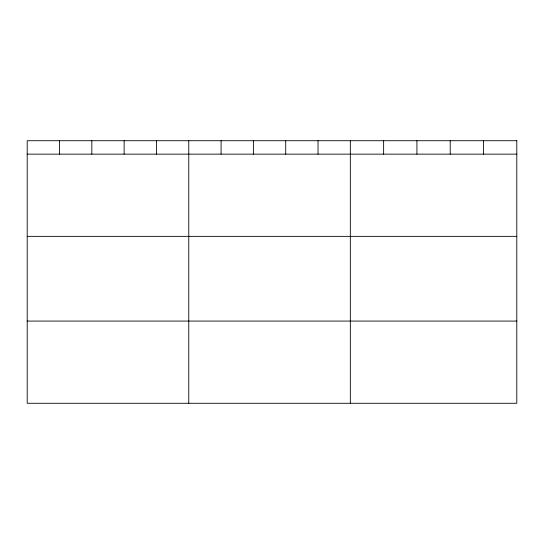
<?xml version="1.0" encoding="UTF-8"?>
<svg xmlns="http://www.w3.org/2000/svg" width="544" height="544" viewBox="0 0 544 544"><rect width="100%" height="100%" fill="white"/><g stroke="black" fill="none" stroke-linecap="round" stroke-linejoin="round"><path stroke-width="0.82" d="M27.2 154.149L516.8 154.149M27.2 236.361L516.8 236.361M27.2 321.069L516.8 321.069M483.507 140.719L483.507 154.149M450.214 140.719L450.214 154.149M416.922 140.719L416.922 154.149M383.629 140.719L383.629 154.149M350.336 140.719L350.336 403.281M318.022 140.719L318.022 154.149M285.709 140.719L285.709 154.149M253.395 140.719L253.395 154.149M221.082 140.719L221.082 154.149M188.768 140.719L188.768 403.281M156.454 140.719L156.454 154.149M124.141 140.719L124.141 154.149M91.827 140.719L91.827 154.149M59.514 140.719L59.514 154.149M516.8 140.719L27.2 140.719L27.2 403.281L516.8 403.281L516.8 140.719"/></g></svg>
